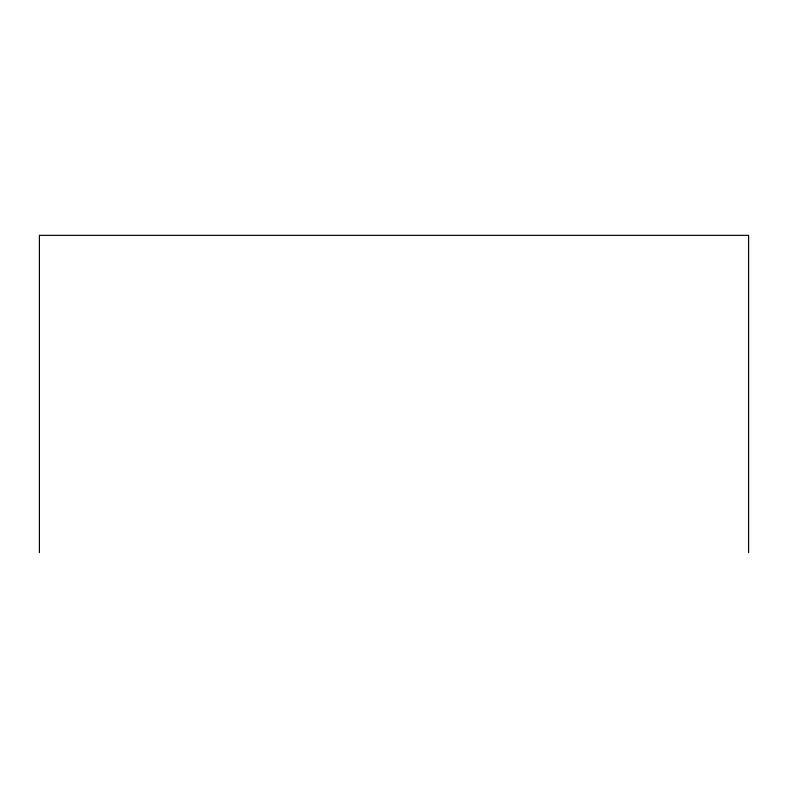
<?xml version="1.0" encoding="UTF-8"?>
<svg xmlns="http://www.w3.org/2000/svg" width="788" height="788" viewBox="0 0 788 788"><rect width="100%" height="100%" fill="white"/><g stroke="black" fill="none" stroke-linecap="round" stroke-linejoin="round"><path stroke-width="1.18" d="M748.6 552.654L748.6 235.346L39.4 235.346L39.4 552.654"/></g></svg>
